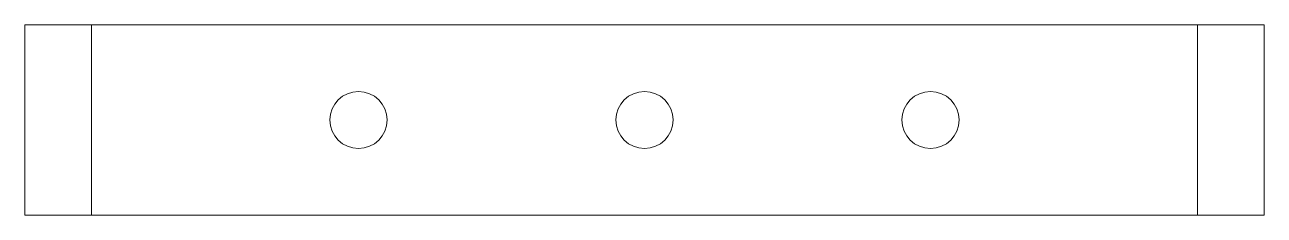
# Model space of a CAD drawing. Header units: millimetres. Extents: x 0 to 65, y -10 to 0.
import ezdxf

# ---------------------------------------------------------------- set-up
doc = ezdxf.new("R2010")
doc.units = ezdxf.units.MM

msp = doc.modelspace()

# ---------------------------------------------------------------- linework, layer by layer
at = {"color": 7, "linetype": 'Continuous', "lineweight": 15}
for p, q in [((0, -10), (0, 0)), ((0, 0), (65, 0)), ((3.5, 0), (3.5, -10)), ((61.5, -10), (61.5, 0)), ((65, 0), (65, -10)), ((65, -10), (0, -10))]:
    msp.add_line(p, q, dxfattribs=at)
for centre in [(17.5, -5), (32.5, -5), (47.5, -5)]:
    msp.add_circle(centre, 1.5, dxfattribs=at)

doc.saveas('drawing.dxf')
